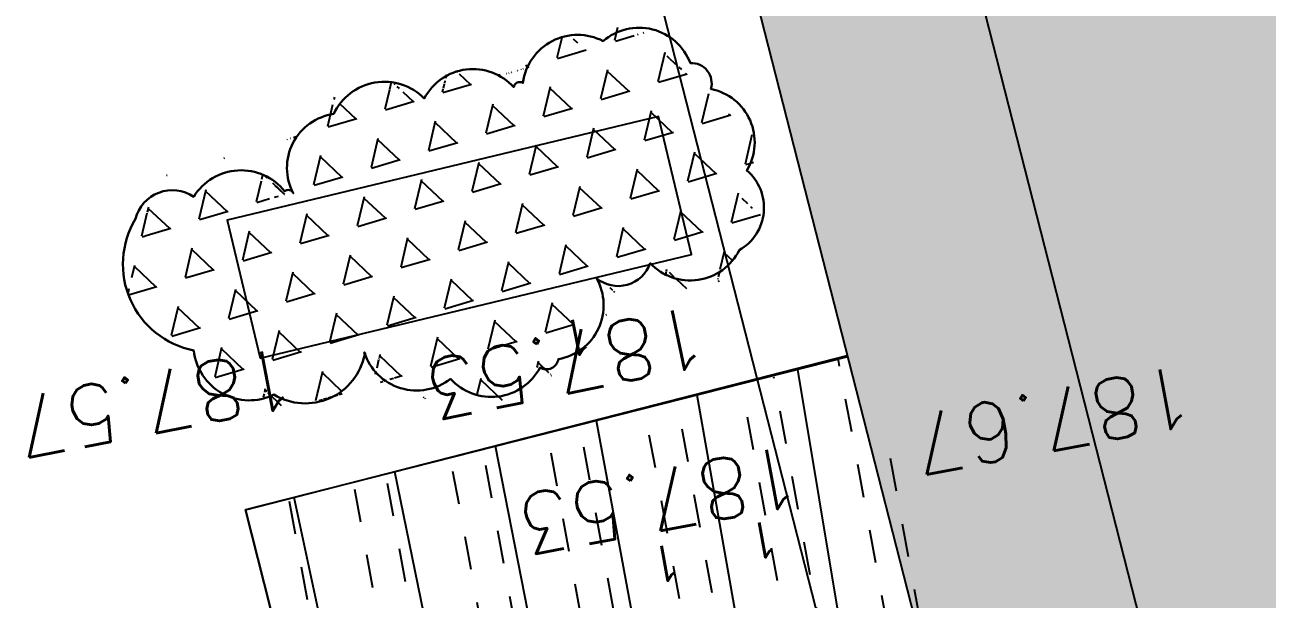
# Model space of a CAD drawing. Extents: x -2313930 to 3286427, y -3858277 to 2572692.
# Drawn here: x 2256 to 2957, y 5711 to 6035 of the extents above; entities that cross this region are included whole.
import ezdxf
from ezdxf.enums import TextEntityAlignment as Align
from ezdxf.lldxf.tags import DXFTag

# ---------------------------------------------------------------- set-up
doc = ezdxf.new("R2010")
doc.units = 0
for name, color, linetype, lineweight in [('_GAZELEC-RESERVATION 2', 132, 'Continuous', 18), ('Fond topo - P', 252, 'Continuous', 50), ('Fond topo - PSEUIL', 252, 'Continuous', 50)]:
    doc.layers.add(name, color=color, linetype=linetype, lineweight=lineweight)
for name, color, linetype, plot in [('Fond topo - N', 252, 'Continuous', False), ('Fond topo - NCACHE', 252, 'Continuous', False), ('Fond topo - ZCACHE', 252, 'Continuous', False)]:
    doc.layers.add(name, color=color, linetype=linetype, plot=plot)
for name, color, linetype in [('Fond topo - Z', 252, 'Continuous'), ('Fond topo - ZSEUIL', 252, 'Continuous'), ('prlm-VRD', 2, 'Continuous'), ('SA - bât E', 252, 'Continuous'), ('SA - clôture', 252, 'DIVISE2'), ('SA - EBC', 252, 'Continuous'), ('SA - jardinière', 252, 'Continuous'), ('SA - limite revêtement', 252, 'Continuous'), ('SA - platelage bois', 252, 'Continuous')]:
    doc.layers.add(name, color=color, linetype=linetype)
doc.styles.add('SIMPLEX', font='simplex_.ttf', dxfattribs={"height": 1.25})
tags = doc.linetypes.add('CACHE2', pattern=[4.762499928474426, 3.174999952316284, -1.587499976158142]).pattern_tags.tags
tags[6:7] = [DXFTag(74, 4), DXFTag(75, 0), DXFTag(340, '0'), DXFTag(46, 0.0), DXFTag(50, 0.0), DXFTag(44, 0.0), DXFTag(45, 0.0)]
tags[4:5] = [DXFTag(74, 4), DXFTag(75, 0), DXFTag(340, '0'), DXFTag(46, 0.0), DXFTag(50, 0.0), DXFTag(44, 0.0), DXFTag(45, 0.0)]
tags = doc.linetypes.add('DIVISE2', pattern=[15.874999761581421, 6.349999904632568, -3.174999952316284, 0, -3.174999952316284, 0, -3.174999952316284]).pattern_tags.tags
tags[14:15] = [DXFTag(74, 4), DXFTag(75, 0), DXFTag(340, '0'), DXFTag(46, 0.0), DXFTag(50, 0.0), DXFTag(44, 0.0), DXFTag(45, 0.0)]
tags[12:13] = [DXFTag(74, 4), DXFTag(75, 0), DXFTag(340, '0'), DXFTag(46, 0.0), DXFTag(50, 0.0), DXFTag(44, 0.0), DXFTag(45, 0.0)]
tags[10:11] = [DXFTag(74, 4), DXFTag(75, 0), DXFTag(340, '0'), DXFTag(46, 0.0), DXFTag(50, 0.0), DXFTag(44, 0.0), DXFTag(45, 0.0)]
tags[8:9] = [DXFTag(74, 4), DXFTag(75, 0), DXFTag(340, '0'), DXFTag(46, 0.0), DXFTag(50, 0.0), DXFTag(44, 0.0), DXFTag(45, 0.0)]
tags[6:7] = [DXFTag(74, 4), DXFTag(75, 0), DXFTag(340, '0'), DXFTag(46, 0.0), DXFTag(50, 0.0), DXFTag(44, 0.0), DXFTag(45, 0.0)]
tags[4:5] = [DXFTag(74, 4), DXFTag(75, 0), DXFTag(340, '0'), DXFTag(46, 0.0), DXFTag(50, 0.0), DXFTag(44, 0.0), DXFTag(45, 0.0)]

# ---------------------------------------------------------------- blocks, each defined once
blk = doc.blocks.new('PTOPO')
at = {"layer": 'Fond topo - NCACHE', "style": 'SIMPLEX'}
blk.add_attdef('MAT', text='', height=0.34, dxfattribs=at).set_placement((0.09999999986030161, -0.09999999962747097), align=Align.TOP_LEFT)
at = {"layer": 'Fond topo - ZCACHE', "style": 'SIMPLEX'}
blk.add_attdef('ALT', (0.09999999986030161, 0.09999999962747097), '', height=0.34, dxfattribs=at)
blk = doc.blocks.new('A$C1F970F0F')
at = {"layer": 'SA - bât E'}
h = blk.add_hatch(dxfattribs=at)
h.set_pattern_fill('ARDOISES4', color=256, scale=40.00000059999999, angle=-75.52360446315105, style=0, pattern_type=2)
h.set_pattern_definition([(14.47639553684895, (-277130161.1279894, -473864756.7787022), (28.73078359319869, 48.72927426220079), [20.0000003, -20.0000003]), (14.47639553684895, (-277130160.7280196, -473864758.3279034), (28.73078359319869, 48.72927426220079), [20.0000003, -20.0000003]), (284.4763955368489, (-277130141.7629749, -473864751.7790796), (48.72927426220079, -28.73078359319869), [19.20000028799999, -20.80000031199999]), (284.4763955368489, (-277130136.5633674, -473864771.9186946), (48.72927426220079, -28.73078359319869), [19.20000028799999, -20.80000031199999]), (14.47639553684895, (-277130136.9633372, -473864770.3694935), (28.73078359319869, 48.72927426220079), [20.0000003, -20.0000003]), (14.47639553684895, (-277130136.5633674, -473864771.9186946), (28.73078359319869, 48.72927426220079), [20.0000003, -20.0000003]), (284.4763955368489, (-277130160.7280196, -473864758.3279034), (48.72927426220079, -28.73078359319869), [38.40000057599999, -1.600000023999999])])
h.paths.add_polyline_path([(2479.020630617319, 6977.865011793075), (2626.452881901957, 6898.937473235348), (3105.600049591822, 5023.379425859004), (3015.608395762265, 4881.186243193044)])
h.paths.add_polyline_path([(3846.089590560668, 6038.960307619137), (3646.17616957058, 5834.459712162015), (3645.493868882945, 5833.761755405602), (3487.313150140795, 6451.841734124634), (3761.821211887602, 6368.233041649026)])
h.paths.add_polyline_path([(3420.979609354826, 6579.377515196006), (3421.145871276309, 6579.391917033618), (3487.313150140795, 6451.841734124634), (3645.493868882945, 5833.761755405602), (3646.182732206646, 5833.938051163026), (3647.955312444629, 5693.034905043155), (3647.823469613824, 5693.001163425181)])
h = blk.add_hatch(dxfattribs=at)
h.set_pattern_fill('TUILE3', color=256, scale=30.0000012, angle=-75.52360446315105, style=0, pattern_type=2)
h.set_pattern_definition([(284.4763955368489, (-277130161.1279894, -473864756.7787022), (36.54695661032448, -21.5480882336012), [6.000000239999999, -24.00000096]), (329.4763955368489, (-277130155.2234634, -473864767.6477677), (29.04752241429959, 7.499434186383152), [8.48528163941125, -33.94112685764501]), (14.47639553684895, (-277130147.9140722, -473864771.9573854), (21.54808823360121, 36.54695661032448), []), (59.47639553684895, (-277130152.2236898, -473864779.2667767), (-7.499434186383152, 29.04752241429959), [8.485281639411252, -33.94112685764502]), (311.041446736849, (-277130159.6281025, -473864762.5882067), (7.499434211296744, -29.04752240911624), [6.708000268319999, -60.37404172496156]), (257.9113443368489, (-277130152.2236898, -473864779.2667767), (7.499434162074065, -29.04752242182447), [6.708000268319999, -60.37404172496156])])
h.paths.add_polyline_path([(3345.988932395476, 6513.735396718293), (3548.362417645255, 5722.975305923487), (3105.600049591822, 5023.379425859004), (2626.452881901957, 6898.937473235348)])
h.paths.add_polyline_path([(3406.569519840973, 6033.693574502619), (3433.826034561609, 5927.190669755324), (3491.952844188958, 5942.066641877578), (3464.696329485651, 6048.569546716379)])
h.paths.add_polyline_path([(3213.898826543465, 6079.744223633905), (3199.022896832505, 6137.870867431794), (3140.89625310203, 6122.994937826552), (3155.772182704155, 6064.868293954486)])
at = {"layer": 'SA - EBC'}
h = blk.add_hatch(dxfattribs=at)
h.set_pattern_fill('_USER', color=256, scale=74.99999999999999, angle=-325.7236014113932, style=0, pattern_type=0)
h.set_pattern_definition([(34.27639858860678, (-277130161.1279894, -473864756.7787022), (-42.238928459823, 61.97477650275113), [])])
edge = h.paths.add_edge_path()
edge.add_line((5801.470568619522, -3162.013069131843), (4083.559282644929, -3271.123614088357))
edge.add_line((4083.559282644929, -3271.123614088356), (4014.481307725509, -3717.332461968055))
edge.add_line((4014.48130772551, -3717.332461968055), (3135.517961824245, -3810.19300101904))
edge.add_line((3135.517961824245, -3810.19300101904), (2274.245008604417, -3693.648081323564))
edge.add_line((2274.245008604417, -3693.648081323564), (1554.636776175834, -3420.099318784944))
edge.add_arc((2508.775769578408, -2315.674454232369), 1459.498372788833, 157.1868533427094, 229.1754823893534, ccw=False)
edge.add_arc((1966.013830892235, -2087.371785851423), 870.6752834691503, 94.3015183869224, 157.1868533106914, ccw=False)
edge.add_line((1900.708697991695, -1219.149067345796), (2859.239020416566, -1223.495634912559))
edge.add_arc((3100.860739749298, 1265.329539486049), 2500.526305395239, 264.4549516394795, 302.9422754293212)
edge.add_arc((4209.331858878893, -445.3369775435177), 462.1229708170858, 302.9422754305585, 376.8336969250394)
edge.add_arc((2214.122706379954, -1049.006753214115), 2546.655714682971, 16.8336969158998, 38.14703645440247)
edge.add_arc((3041.32627014761, -399.2990096244524), 1494.806919462396, 38.14703657403813, 72.97328584086019)
edge.add_line((3479.031970107599, 1029.988031775616), (2182.437305702805, 1414.38613606858))
edge.add_line((2182.437305702805, 1414.38613606858), (1056.590900019184, 1822.819186472099))
edge.add_arc((1766.412018482452, 3779.442320525911), 2081.398594438606, 212.7495497786225, 250.0603089288685, ccw=False)
edge.add_line((15.86575126143373, 2653.472571668582), (-104.0907319930869, 3091.26353710603))
edge.add_line((-104.0907319930869, 3091.26353710603), (-169.6986146466322, 3639.54836895815))
edge.add_line((-169.6986146466322, 3639.548368958149), (-35.58090533515337, 6158.014854826562))
edge.add_arc((-194.3533792400212, 7143.826589584332), 998.5156357593988, 279.1493507374978, 373.962283499627)
edge.add_arc((2392.201579171132, 7786.918955579627), 1666.786287877102, 172.6269749467245, 193.9622835974407, ccw=False)
edge.add_arc((-45.50651600643437, 8102.354993671941), 791.2455775503726, -7.373025019439765, 16.43829965925021)
edge.add_line((713.3969204091394, 8326.263765657093), (486.7428317772967, 9142.81155059313))
edge.add_line((486.7428317772967, 9142.811550593131), (1338.845530021721, 9564.23852196786))
edge.add_line((1338.845530021721, 9564.23852196786), (1632.623584095551, 8945.24637913095))
edge.add_line((1632.623584095551, 8945.246379130947), (1394.029444699765, 8829.874494032001))
edge.add_line((1394.029444699765, 8829.874494032001), (1731.997733793977, 8131.230781666551))
edge.add_arc((1233.216649704336, 7889.945865525577), 554.0766919865823, -19.640967550384175, 25.815335324856676, ccw=False)
edge.add_line((1755.055695752756, 7703.706797235046), (1558.214479468655, 6807.520788570679))
edge.add_line((1558.214479468655, 6807.52078857068), (1570.021725572625, 6609.158708993335))
edge.add_line((1570.021725572625, 6609.158708993335), (1852.913141606868, 5734.125706863067))
edge.add_line((1852.913141606869, 5734.125706863067), (2726.748207475315, 4020.986816292172))
edge.add_line((2726.748207475315, 4020.986816292172), (3802.352916265851, 4004.947770972833))
edge.add_arc((8355.58168857983, 5950.706307988518), 4951.552134169374, 203.138762427905, 230.8301436200186)
edge.add_arc((13583.66465597079, 12367.85935474512), 13228.79229856088, 230.8301435441083, 233.1638398044412)
edge.add_line((5652.622255943647, 1780.153648245416), (4998.697813068342, 1820.441475819727))
edge.add_line((4998.697813068342, 1820.441475819727), (4863.841220233488, 767.0816613875431))
edge.add_line((4863.841220233488, 767.0816613875434), (5595.355488733695, 631.185878681516))
edge.add_line((5595.355488733695, 631.1858786815158), (5852.747939948536, -2020.707044821664))
edge.add_line((5852.747939948536, -2020.707044821665), (5881.394298709887, -2966.563612924887))
edge.add_line((5881.394298709887, -2966.563612924887), (5801.470568619523, -3162.013069131842))
at = {"layer": 'SA - jardinière'}
h = blk.add_hatch(dxfattribs=at)
h.set_pattern_fill('TRIANG', color=256, scale=89.99999759999999, angle=196.6389321579427, style=0, pattern_type=2)
h.set_pattern_definition([(256.6389321579427, (-277130161.1279894, -473864756.7787022), (24.53764572452736, -23.17253502192448), [16.87499955, -16.87499955]), (316.6389321579427, (-277130161.1279894, -473864756.7787022), (32.33682686133488, 9.663957035541065), [16.87499955, -16.87499955]), (196.6389321579427, (-277130148.8591665, -473864768.3649697), (-7.799181136807518, -32.83649205746556), [16.87499955, -16.87499955])])
h.paths.add_polyline_path([(2357.516007554737, 6015.044838088749), (2357.715075510021, 6013.851113209976), (2357.959820952939, 6012.665910188112), (2358.249883432511, 6011.490975973377), (2358.584835368244, 6010.328042645685), (2358.964182828672, 6009.178824518374), (2359.387366574001, 6008.045015760636), (2359.853763001006, 6006.928287754095), (2360.362684231106, 6005.83028718037), (2360.913380162365, 6004.752631840975), (2361.505039133594, 6003.696910910696), (2362.136788797883, 6002.664680791087), (2362.807697880639, 6001.657462881777), (2363.516777326903, 6000.676742130963), (2364.262981818158, 5999.723964283675), (2365.045211227439, 5998.800533805245), (2365.862312567317, 5997.907812280164), (2366.713081437395, 5997.047115294326), (2367.596263550797, 5996.219711861583), (2368.510556611457, 5995.426821698537), (2369.454613160522, 5994.669613737617), (2370.427041642555, 5993.94920412419), (2371.426407976404, 5993.266654876422), (2372.451239437275, 5992.622972486572), (2373.500024989522, 5992.019105298706), (2374.571218754141, 5991.455943799908), (2375.663241503404, 5990.934318251897), (2376.774483216096, 5990.454997543608), (2377.903306124943, 5990.018688140133), (2379.048045813993, 5989.626033495756), (2380.207015077129, 5989.277612280565), (2381.378505039015, 5988.97393816817), (2382.560788969228, 5988.715458829024), (2383.752123740116, 5988.502555369976), (2384.950753555662, 5988.335541628101), (2386.154910934481, 5988.214663605394), (2387.362821178342, 5988.140099665185), (2388.572703457764, 5988.111959757831), (2389.782773912813, 5988.130285402216), (2390.991249142098, 5988.195049214582), (2392.196347526815, 5988.306156269176), (2393.396292448712, 5988.463442446168), (2394.589315033158, 5988.666675902718), (2395.773656660691, 5988.915557071277), (2396.947571176317, 5989.209719189068), (2398.109328345226, 5989.548728401951), (2399.257215268343, 5989.932085107735), (2400.389539860915, 5990.359224055713), (2401.504632971684, 5990.829515651505), (2402.600850615057, 5991.342266482215), (2403.736090130371, 5990.686707003991), (2404.895657963205, 5990.075209906717), (2406.077845318447, 5989.508676814483), (2407.28090917126, 5988.987942847298), (2408.503075909993, 5988.513775836419), (2409.742544364895, 5988.086874423745), (2410.997486809829, 5987.707868346053), (2412.266053649188, 5987.377316030799), (2413.546374470899, 5987.095704775846), (2414.836562067137, 5986.863450082815), (2416.134714525112, 5986.680893934115), (2417.438917940334, 5986.548305606128), (2418.747249995744, 5986.465880422675), (2420.057781672597, 5986.433739904947), (2421.368581312055, 5986.451931571057), (2422.677716394008, 5986.52042869395), (2423.983257100943, 5986.639130100426), (2425.28327883641, 5986.807860831648), (2426.575865033975, 5987.026372085119), (2427.859110350883, 5987.294341936901), (2429.131122984824, 5987.611375187231), (2430.390027994448, 5987.977004627438), (2431.633969302095, 5988.390691229398), (2432.86111315088, 5988.851825007428), (2434.069650600988, 5989.359726062158), (2435.257799929584, 5989.913646116564), (2436.423810022767, 5990.512768157976), (2437.565961433388, 5991.156209270951), (2438.682570729637, 5991.843020951194), (2439.771991835725, 5992.572190178691), (2440.832618755508, 5993.3426427882), (2441.862887801912, 5994.153242478324), (2442.861280395425, 5995.002794452187), (2443.826324696619, 5995.890046530091), (2444.756597971417, 5996.813690502539), (2445.650728810054, 5997.772364838011), (2446.507399377962, 5998.764656057653), (2447.32534639941, 5999.789101676995), (2448.103364409393, 6000.844191485852), (2448.840306490501, 6001.928370062848), (2449.535085907501, 6003.040039025106), (2450.186678875342, 6004.177559632055), (2450.794124609039, 6005.339255050879), (2451.356527519071, 6006.523412689591), (2451.873058760708, 6007.728286747262), (2452.342956794773, 6008.952101425382), (2452.765529152572, 6010.193052489381), (2453.140152286805, 6011.449310235264), (2453.466274410264, 6012.719023217486), (2453.743414754068, 6014.000319337283), (2453.806790180266, 6014.084108508797), (2453.856600944946, 6014.176606783582), (2453.891674390092, 6014.275636689749), (2453.911184721499, 6014.378866535196), (2453.914672956167, 6014.483866061822), (2453.902056327819, 6014.588163243068), (2453.873632586104, 6014.689302522419), (2453.830070450049, 6014.784902640783), (2453.772395568055, 6014.872713134739), (2453.701965868852, 6014.950666493121), (2453.620439475594, 6015.01692745656), (2453.529735817442, 6015.069935927461), (2453.871209450402, 6013.965455474879), (2454.303738932175, 6012.855629015632), (2454.77855328658, 6011.763224513939), (2455.294952732223, 6010.689852327008), (2455.852175791889, 6009.637094590328), (2456.44940140621, 6008.606503490372), (2457.085748905281, 6007.599598236757), (2457.760280161851, 6006.617863043093), (2458.472000864102, 6005.662745464134), (2459.219861979786, 6004.735652990502), (2460.002760854305, 6003.837952840744), (2460.819543537908, 6002.970968108249), (2461.669005567674, 6002.135976760073), (2462.549895071088, 6001.334210006525), (2463.460913396234, 6000.566849622552), (2464.400717461135, 5999.835026839314), (2465.367921992905, 5999.139820403539), (2466.361100927378, 5998.482255459363), (2467.378790299202, 5997.863300915693), (2468.419489975587, 5997.283869591805), (2469.481665533594, 5996.744815492135), (2470.563751314495, 5996.246933417423), (2471.664152045237, 5995.790957141042), (2472.781245829721, 5995.377558937303), (2473.913385542199, 5995.007348180123), (2475.058902373123, 5994.680870671514), (2476.21610748666, 5994.398607758962), (2477.383295325992, 5994.160975519901), (2478.558744973438, 5993.968323935404), (2479.740723687267, 5993.820937547419), (2480.927488923177, 5993.719033369759), (2482.117291356044, 5993.662761453308), (2483.308376859769, 5993.652205079798), (2484.498989811896, 5993.687379567265), (2485.68737503462, 5993.768233134697), (2486.871780139977, 5993.894646647485), (2488.050459798014, 5994.066433757002), (2489.221676051515, 5994.283340935774), (2490.383702483639, 5994.545048963138), (2491.534825897628, 5994.851171659255), (2492.673349380819, 5995.201257674544), (2493.797594863331, 5995.594791237364), (2494.905904805374, 5996.031191929254), (2495.996645295927, 5996.509816657381), (2497.068208375734, 5997.029959783336), (2498.119014631327, 5997.590854432853), (2499.14751457591, 5998.191673656103), (2500.152192559813, 5998.831532056835), (2501.131567160076, 5999.509486097746), (2502.084194525919, 6000.224536500119), (2502.917737839317, 5999.339559990088), (2503.785306803912, 5998.487912818163), (2504.685569648532, 5997.670902937694), (2505.617144506978, 5996.889783996898), (2506.578601379854, 5996.145755062117), (2507.568464756375, 5995.439958320349), (2508.585215052139, 5994.773476911197), (2509.627291594169, 5994.147334172001), (2510.693094841346, 5993.562490847647), (2511.780989187117, 5993.019844749359), (2512.889304243377, 5992.52022890018), (2514.016339197402, 5992.06441014113), (2515.160364011139, 5991.653087956215), (2516.319622429808, 5991.286894092234), (2517.492335439043, 5990.966390292679), (2518.676702890494, 5990.692068748189), (2519.870906667808, 5990.464350169947), (2521.073113834555, 5990.283584520561), (2522.28147915897, 5990.15004882975), (2523.494147748197, 5990.063948591235), (2524.709258310626, 5990.025415343948), (2525.924945854584, 5990.034508909806), (2527.139343948983, 5990.091214690687), (2528.350588847263, 5990.195446299792), (2529.556821330715, 5990.347043032454), (2530.75619002621, 5990.545772744967), (2531.946853605822, 5990.791330205784), (2533.126984902478, 5991.083338306644), (2534.294772107834, 5991.421349257534), (2535.448422975996, 5991.804843885377), (2536.586166646666, 5992.23323375325), (2537.706256654425, 5992.705861159216), (2538.8069739179, 5993.222000655561), (2539.886628801385, 5993.780860174976), (2540.943563948045, 5994.381581726242), (2541.976157452771, 5995.023243257842), (2542.982823785536, 5995.704859904906), (2543.962018056091, 5996.425385361686), (2544.912237338686, 5997.183713621225), (2545.832022889666, 5997.978680925075), (2546.719963192795, 5998.809066703187), (2547.574694891587, 5999.673596620116), (2548.394906423876, 6000.570943498115), (2549.179338611004, 6001.499730428321), (2549.926787312866, 6002.458531026251), (2550.636105352926, 6003.445874090992), (2551.306203966354, 6004.460243994465), (2551.936054727838, 6005.50008372869), (2552.524690642684, 6006.563797163638), (2552.759150727117, 6006.433280705727), (2552.998448113001, 6006.311860960312), (2553.242230202504, 6006.199716551258), (2553.490137578048, 6006.09701336538), (2553.74180483351, 6006.003902309705), (2553.996861000541, 6005.920520936909), (2554.254929723269, 6005.846991990418), (2554.515630946995, 6005.783423937696), (2554.778580310928, 6005.729910516525), (2555.043390258039, 6005.686530714386), (2555.309670017045, 6005.653348297948), (2555.577027525409, 6005.630412207184), (2555.845068353451, 6005.617756379973), (2556.113397368103, 6005.615399152657), (2556.381619209825, 6005.623344401967), (2556.649338352939, 6005.641580111776), (2556.916160006106, 6005.670079624387), (2557.181691083548, 6005.708800887873), (2557.44553992498, 6005.757686603911), (2557.707317744436, 6005.816664996066), (2557.96663838835, 6005.885648907725), (2558.223119887671, 6005.964536740406), (2558.476384125805, 6006.053212327062), (2558.726057284369, 6006.151544658088), (2558.971772133582, 6006.259388964178), (2559.213165525578, 6006.376586243158), (2559.449882211286, 6006.50296376939), (2559.681573106681, 6006.638334948167), (2559.907896611274, 6006.7825007722), (2560.128519040015, 6006.935248223222), (2560.343115141793, 6007.096352259116), (2560.551368728197, 6007.265575505278), (2560.752972896732, 6007.442668307124), (2560.947629769459, 6007.62736972746), (2561.135053342146, 6007.819407575649), (2561.314966755733, 6008.018498639964), (2561.487104672001, 6008.224349469931), (2561.651213788636, 6008.436656468363), (2561.807051845131, 6008.655106648347), (2561.954389254631, 6008.879378366863), (2562.093008662351, 6009.10914074491), (2562.222705960442, 6009.344054897116), (2562.343289682797, 6009.583774615076), (2562.454582315926, 6009.827946782621), (2562.556419566229, 6010.076211135417), (2562.648651535673, 6010.328201839296), (2562.731142120776, 6010.583547319703), (2562.803769764043, 6010.841871351631), (2562.86642734513, 6011.102792985448), (2562.919022663312, 6011.365927592975), (2564.076471678982, 6011.589034442575), (2565.224502967842, 6011.856408897752), (2566.361424263073, 6012.167656549541), (2567.485559389221, 6012.522318803612), (2568.595251156418, 6012.919872521738), (2569.688863818526, 6013.359732115547), (2570.764785091116, 6013.841248690413), (2571.82142907407, 6014.363712714762), (2572.857237818956, 6014.926353912821), (2573.870684610036, 6015.528342823372), (2574.860275436655, 6016.16879194274), (2575.82455136474, 6016.846757360995), (2576.762090860474, 6017.561239269789), (2577.671512163858, 6018.311184735615), (2578.551474084525, 6019.095488023053), (2579.400679810966, 6019.912993190935), (2580.217877421426, 6020.762495038265), (2581.001862181221, 6021.642740849272), (2581.751478241782, 6022.552433483993), (2582.465620786871, 6023.490231824921), (2583.143236912247, 6024.454753169679), (2583.783327649842, 6025.444575786099), (2584.384949560771, 6026.458240316715), (2584.947215507535, 6027.494252855312), (2585.469296978386, 6028.551085833751), (2585.950423950716, 6029.627181555), (2586.389887450418, 6030.72095331982), (2586.787039381301, 6031.8307891558), (2587.141294614454, 6032.955052464325), (2587.452130606911, 6034.092086263462), (2587.719089274728, 6035.240214444617), (2587.941777077513, 6036.397744221013), (2588.119865619407, 6037.562969426224), (2588.25309258977, 6038.73417185264), (2588.34126131321, 6039.909625507322), (2588.384242038283, 6041.087597410629), (2588.381971285802, 6042.266351037193), (2588.334452476182, 6043.444148377226), (2588.241755575837, 6044.619253700207), (2588.104017281566, 6045.78993427826), (2587.921440770932, 6046.954464698872), (2587.694294943162, 6048.111127861736), (2587.422914803833, 6049.258218886983), (2587.107700512355, 6050.394046717376), (2586.749116568784, 6051.516936831584), (2586.347691481719, 6052.625234245485), (2585.904017215783, 6053.717304849039), (2585.418747864745, 6054.79153878557), (2584.892598631063, 6055.846352445971), (2584.326345264334, 6056.880191134327), (2584.904462992344, 6056.422649990118), (2585.499718522036, 6055.987638527194), (2586.111234437305, 6055.575798458829), (2586.738109270458, 6055.187736716299), (2587.379418795085, 6054.824025393611), (2588.034217637125, 6054.485200494531), (2588.701540807589, 6054.171761642309), (2589.380404352824, 6053.884171008671), (2590.069807309413, 6053.622852374864), (2590.768733820592, 6053.388190920437), (2591.476152889474, 6053.18053279603), (2592.191022376186, 6053.000184082042), (2592.912287996169, 6052.847410504394), (2593.638886741238, 6052.722437355377), (2594.369747289986, 6052.625448657633), (2595.103792531797, 6052.556587728817), (2595.839939856637, 6052.515956084065), (2596.577104381319, 6052.503613204147), (2597.314199431971, 6052.519577581556), (2598.050138264629, 6052.563825920724), (2598.783836249597, 6052.636292534778), (2599.514211394806, 6052.736870857813), (2600.240187278863, 6052.865412415499), (2600.960693573721, 6053.021727958338), (2601.674668355204, 6053.205587024097), (2602.381058910604, 6053.416718448383), (2603.07882382805, 6053.654811011626), (2603.766934518821, 6053.919513719506), (2604.444376883158, 6054.210436340573), (2605.110151803823, 6054.527150260661), (2605.763278108949, 6054.869188111353), (2606.402793005267, 6055.236046057632), (2607.027753604595, 6055.627183224435), (2607.637238705404, 6056.042022970646), (2608.2303496635, 6056.47995348252), (2608.806212208936, 6056.940329609697), (2609.363977704215, 6057.422472626941), (2609.902823386904, 6057.925671515212), (2610.421955376119, 6058.449184572416), (2610.920608016029, 6058.992240201249), (2611.398046634881, 6059.554037713724), (2611.853567107544, 6060.133749025399), (2612.286497858922, 6060.730519223855), (2612.696200921085, 6061.343469022548), (2613.082072076069, 6061.97169463898), (2613.443542638827, 6062.614269826733), (2613.780079849558, 6063.27024769693), (2614.091187406106, 6063.938660901762), (2614.376406646564, 6064.618523875016), (2614.635317199491, 6065.308834889044), (2615.486247314956, 6064.444285720072), (2616.370389344708, 6063.61373165708), (2617.286386284712, 6062.81844751694), (2618.232832283706, 6062.059654143811), (2619.208274544056, 6061.338516058618), (2620.211215637136, 6060.656140546631), (2621.240116301225, 6060.013574663125), (2622.293397151694, 6059.411805004293), (2623.369441353425, 6058.851754926253), (2624.466597354892, 6058.334284216831), (2625.583181259012, 6057.860187224775), (2626.717478760038, 6057.430191450272), (2627.867749164951, 6057.044957257329), (2629.032226716859, 6056.705075727396), (2630.209123987634, 6056.41106868038), (2631.396634472667, 6056.163387235385), (2632.592935588379, 6055.962411622198), (2633.796190776159, 6055.808450403689), (2635.00455345445, 6055.701739822171), (2636.216168552155, 6055.642443888146), (2637.429176568862, 6055.630653421809), (2638.641715434766, 6055.666386364346), (2639.851923983713, 6055.749587973282), (2641.057944624887, 6055.880130790474), (2642.257926328529, 6056.057814266251), (2643.450026899008, 6056.282365750749), (2644.632416881831, 6056.553440227957), (2645.803281208641, 6056.870621994725), (2646.960822514303, 6057.233424032574), (2648.103264223114, 6057.641289413777), (2649.228852679065, 6058.093592414535), (2650.335860343686, 6058.589638383314), (2651.422587716934, 6059.128666125906), (2652.487367010581, 6059.709848157646), (2653.52856364417, 6060.332292221072), (2654.544579515617, 6060.995043415387), (2655.533855157827, 6061.697084072403), (2656.494872055408, 6062.437336730161), (2657.426154991916, 6063.214665015436), (2658.326274668812, 6064.027876086179), (2659.193849353951, 6064.875721077631), (2660.027547377814, 6065.756899274183), (2660.826089095334, 6066.670057832629), (2661.588248825497, 6067.613795016791), (2662.312856577429, 6068.586662429885), (2662.998800198675, 6069.587166598228), (2663.645026810825, 6070.613771922141), (2664.250544437866, 6071.664902642478), (2664.81442387577, 6072.738945330191), (2665.722413232952, 6073.277944099218), (2666.609042720165, 6073.851400953607), (2667.473004860209, 6074.458471264003), (2668.313025866624, 6075.098259565362), (2669.127867892464, 6075.769822922581), (2669.916329397, 6076.472171240198), (2670.677248084277, 6077.204269265168), (2671.409502277756, 6077.96503746398), (2672.112012618675, 6078.753354734223), (2672.783743245219, 6079.568058750015), (2673.423704091213, 6080.407948465082), (2674.030951621605, 6081.271785869233), (2674.604590923211, 6082.158297393379), (2675.14377597781, 6083.066176227506), (2675.64771218268, 6083.994084118243), (2676.1156566341, 6084.940653116136), (2676.546919521392, 6085.904487681333), (2676.940864966384, 6086.884166989094), (2677.296912194231, 6087.878246982957), (2677.61453658917, 6088.885262070554), (2677.89326984838, 6089.903727938107), (2678.132700768073, 6090.932142823367), (2678.33247666871, 6091.968991037215), (2678.492302973512, 6093.012743991361), (2678.611944169218, 6094.061863144383), (2678.691223688909, 6095.114801635311), (2678.730024884556, 6096.170007417015), (2678.728290371899, 6097.22592480208), (2678.686022831075, 6098.280997439178), (2678.603284471431, 6099.333669741447), (2678.480197305996, 6100.382389962505), (2678.316942869301, 6101.425612335212), (2678.11376172795, 6102.461798491384), (2677.870953384891, 6103.489421461009), (2677.588875742162, 6104.506965963556), (2677.26794486168, 6105.512932150004), (2676.908633629367, 6106.505837182842), (2676.511471855646, 6107.484217018012), (2676.077044845272, 6108.446629614165), (2675.605993227477, 6109.391655912705), (2675.099011331695, 6110.317903273375), (2674.556846438875, 6111.224005900422), (2673.980297797747, 6112.108628156866), (2673.370215648742, 6112.970465792027), (2672.727499009107, 6113.808248635876), (2672.053095514138, 6114.6207413874), (2671.34799921408, 6115.406746496299), (2670.613249602901, 6116.165104915649), (2669.849929764571, 6116.894699201785), (2669.059165045537, 6117.594453386571), (2669.648580287793, 6118.611735962092), (2670.198509711903, 6119.650895208404), (2670.708142721869, 6120.710398932276), (2671.176728236098, 6121.788685470496), (2671.603575096383, 6122.884165223816), (2671.988054395016, 6123.99522305987), (2672.329599263311, 6125.120221576006), (2672.627706005705, 6126.25750183238), (2672.88193544594, 6127.405387457256), (2673.091912615774, 6128.562186506915), (2673.257328137246, 6129.726193384007), (2673.37793798277, 6130.895692200542), (2673.453564382532, 6132.068958691377), (2673.484095814044, 6133.244263912918), (2673.469487609396, 6134.419874696836), (2673.409760785031, 6135.594058231918), (2673.305003863509, 6136.765083425238), (2673.155371026029, 6137.931224285237), (2672.961082870086, 6139.090761294834), (2672.722425970614, 6140.241985475624), (2672.439751863696, 6141.383199528211), (2672.113477287065, 6142.512721104231), (2671.744083583895, 6143.628885288952), (2671.332114880985, 6144.730046368098), (2670.878178667541, 6145.81458150975), (2670.382944245818, 6146.880891342119), (2669.847141538008, 6147.927404539726), (2669.271560205159, 6148.95257780069), (2668.657049231863, 6149.954900285601), (2668.004514066701, 6150.932894159067), (2667.314916862744, 6151.885117861725), (2666.589274266145, 6152.810167571711), (2665.82865571563, 6153.706679612013), (2665.034182936411, 6154.57333215771), (2664.207026672987, 6155.408848129617), (2663.348406334898, 6156.211995450935), (2662.459588183206, 6156.98159023433), (2661.541881751359, 6157.716498028466), (2660.596640471156, 6158.415635121279), (2659.625257478698, 6159.077971419563), (2658.629164841448, 6159.702530121411), (2657.609830932251, 6160.288390867576), (2656.568758443947, 6160.834689643519), (2655.507482236868, 6161.340621177589), (2654.42756655415, 6161.805439752746), (2653.330603461963, 6162.228460355033), (2652.218210263778, 6162.609058784114), (2651.092026570768, 6162.946674577765), (2649.953712565987, 6163.24080972921), (2648.804946439414, 6163.49103078426), (2648.922451074647, 6163.919318386527), (2649.023089211323, 6164.351879963491), (2649.106706125433, 6164.78805154002), (2649.173173841095, 6165.227163980673), (2649.222389952062, 6165.668543023301), (2649.2542791981, 6166.111510971059), (2649.268792569313, 6166.555388094264), (2649.26590776505, 6166.999493301792), (2649.245629291649, 6167.443144406925), (2649.207988020813, 6167.885660675467), (2649.153042059599, 6168.326363040135), (2649.080875492909, 6168.764574717857), (2648.991599205614, 6169.199623423765), (2648.885350149822, 6169.630841130815), (2648.762291588863, 6170.057566108903), (2648.622612194014, 6170.479143285504), (2648.466526533201, 6170.894925574934), (2648.294274082448, 6171.304274539504), (2648.106119223778, 6171.706562380449), (2647.902351008826, 6172.101170940036), (2647.683281992105, 6172.487495050515), (2647.449248377974, 6172.864941558393), (2647.200609434842, 6173.232931236358), (2646.937746991886, 6173.590898878571), (2646.661064247362, 6173.938295516899), (2646.370986264278, 6174.274587284373), (2646.067957865032, 6174.599258562745), (2645.75244442447, 6174.911810789632), (2645.424930231083, 6175.211764190685), (2645.085917904688, 6175.498658458599), (2644.73592799089, 6175.772053114264), (2644.375497526779, 6176.03152844192), (2644.005179819101, 6176.276686194667), (2643.625543335766, 6176.507150373121), (2643.237170618199, 6176.722566862667), (2642.840658112853, 6176.922605171538), (2642.436614008354, 6177.106958271695), (2642.025658882965, 6177.275343139723), (2641.608423439818, 6177.427501185722), (2641.185547953703, 6177.563199211169), (2640.757681531418, 6177.682228506333), (2640.325481142607, 6177.784406739975), (2639.889609992787, 6177.869576750875), (2639.450737188494, 6177.937608033056), (2639.009536351542, 6177.988396050332), (2638.566684739311, 6178.02186297164), (2638.122862111328, 6178.037957316953), (2637.678749488393, 6178.036654287071), (2637.23502911861, 6178.017955959619), (2636.791306647828, 6179.120584983978), (2636.305583919324, 6180.205367815624), (2635.778576656399, 6181.27070520165), (2635.211061930168, 6182.315026650704), (2634.603876316241, 6183.336792962187), (2633.95791479248, 6184.334497288091), (2633.274129796847, 6185.306669292491), (2632.553529266264, 6186.251875807317), (2631.797175542672, 6187.168723314413), (2631.006183409085, 6188.05586021323), (2630.181719080239, 6188.91197862336), (2629.324997889955, 6189.735816813038), (2628.437282885271, 6190.526160034111), (2627.519882811894, 6191.281843273243), (2626.5741496969, 6192.001752752356), (2625.60147798636, 6192.684826755469), (2624.603301506887, 6193.330058479008), (2623.581091825463, 6193.936497005941), (2622.536355516042, 6194.503248012997), (2621.470633088482, 6195.029476248405), (2620.385495475979, 6195.514405628373), (2619.282542186201, 6195.957321862133), (2618.163399491295, 6196.357571278099), (2617.029716841786, 6196.71456453622), (2615.883165719318, 6197.027774949477), (2614.725436168414, 6197.296740941668), (2613.558234902594, 6197.521065932129), (2612.383282663174, 6197.700419404642), (2611.202311444293, 6197.834536769453), (2610.017062400746, 6197.923220328194), (2608.829282421383, 6197.966339448886), (2607.640722750279, 6197.963830542683), (2606.453135583004, 6197.91569723454), (2605.268271383848, 6197.8220105869), (2604.08787683665, 6197.682908539892), (2602.913692277097, 6197.498596492391), (2601.747448566301, 6197.269345808757), (2600.590864786512, 6196.995494539591), (2599.445646087985, 6196.677446312884), (2598.313480845371, 6196.315670209026), (2597.196037782945, 6195.910699219899), (2596.094964224898, 6195.463130769809), (2595.011883630965, 6194.973624338553), (2593.94839237015, 6194.442901693264), (2592.906058086835, 6193.871745017714), (2591.88641771469, 6193.26099643535), (2590.890974092386, 6192.611556280516), (2589.921194943186, 6191.924381964674), (2588.978509553729, 6191.200486330459), (2588.064307811159, 6190.440936696585), (2586.995185326997, 6190.971177960706), (2585.906496070503, 6191.459986989993), (2584.799844944797, 6191.906643448147), (2583.676863287488, 6192.310488628432), (2582.539206557357, 6192.67092750315), (2581.388552045338, 6192.987428398838), (2580.226595777161, 6193.259524909864), (2579.055050986184, 6193.486816092854), (2577.875644286093, 6193.668966527989), (2576.690114609562, 6193.805707847019), (2575.500209615271, 6193.896838655409), (2574.307683484841, 6193.942224286028), (2573.11429396137, 6193.941797928715), (2571.921800352258, 6193.895560344995), (2570.731960725805, 6193.803579830247), (2569.546529095351, 6193.665991609526), (2568.367252949301, 6193.482998684466), (2567.195870657791, 6193.254870902595), (2566.034109091474, 6192.981944270829), (2564.883680916549, 6192.664621562526), (2563.746282136623, 6192.303370223742), (2562.623589192945, 6191.898722827589), (2561.517257458047, 6191.451276127278), (2560.428917571385, 6190.961689475162), (2559.360174111815, 6190.430684694991), (2558.312602425426, 6189.859044597326), (2557.287746855752, 6189.247611892884), (2556.28711846447, 6188.597287918015), (2555.31219191677, 6187.909031328789), (2554.364404580868, 6187.183856849721), (2553.445153892404, 6186.422833118839), (2552.555794756934, 6185.627082610875), (2551.697638376353, 6184.797778068009), (2550.871949507205, 6183.936141786852), (2550.079945732122, 6183.043444524171), (2549.322794369482, 6182.121001816703), (2548.601611700477, 6181.170173653583), (2547.9174606413, 6180.192361694417), (2547.271350018758, 6179.189007321123), (2546.66423218145, 6178.161589910215), (2546.097002216463, 6177.111623947946), (2545.570496149103, 6176.040656906755), (2545.085490197002, 6174.950268059492), (2544.642699532775, 6173.84206444832), (2544.242776731903, 6172.717679946397), (2543.886311349224, 6171.578772020518), (2543.573828811186, 6170.427019760789), (2543.305789975698, 6169.26412093077), (2543.082589686097, 6168.091789587279), (2542.904557134422, 6166.911754494983), (2542.787323258978, 6166.97701581956), (2542.667670504044, 6167.037728831212), (2542.545775368532, 6167.093804085343), (2542.421817377878, 6167.145158483696), (2542.295979504112, 6167.191716616607), (2542.168447037302, 6167.233409934071), (2542.039408157471, 6167.270176637438), (2541.909052781048, 6167.301962845738), (2541.777573388595, 6167.32872158584), (2541.645163709756, 6167.350413231078), (2541.512018941614, 6167.367006028614), (2541.378335352867, 6167.378475510891), (2541.244310158355, 6167.38480470897), (2541.110140443862, 6167.385984356147), (2540.97602465309, 6167.382012606357), (2540.84216003104, 6167.372895423544), (2540.708744116531, 6167.358646204239), (2540.575973517964, 6167.339285819816), (2540.444043914013, 6167.314842995514), (2540.313150000943, 6167.285353656905), (2540.183484594889, 6167.250861194687), (2540.055238678291, 6167.21141683504), (2539.928601718103, 6167.167078441916), (2539.803760013831, 6167.11791130382), (2539.680897698546, 6167.063988039032), (2539.56019592574, 6167.005388180865), (2539.441832691864, 6166.942198116496), (2539.325982429406, 6166.874510690079), (2539.212816008273, 6166.802425960794), (2539.102500138934, 6166.726050178419), (2538.995197498589, 6166.645495949019), (2538.891066153019, 6166.560882060067), (2538.790259761789, 6166.472333062438), (2538.692926943943, 6166.379979674887), (2538.599210972998, 6166.283957799157), (2538.50925009304, 6166.184409313197), (2538.423177190161, 6166.081480711578), (2538.341118775489, 6165.975323866805), (2538.263196030574, 6165.866095167836), (2538.189523818163, 6165.753955802199), (2538.120210754995, 6165.639070889126), (2538.055358795168, 6165.521610032391), (2537.995063754232, 6165.401746083603), (2537.939414394825, 6165.279655694519), (2537.888493010357, 6165.155519396083), (2537.842374471862, 6165.029519693606), (2537.801126533688, 6164.901842430684), (2537.764810409579, 6164.772675827016), (2537.73347948536, 6164.642210437831), (2537.707179832626, 6164.510638487878), (2536.890637594958, 6165.378244705437), (2536.041391431364, 6166.213865890275), (2535.160693654555, 6167.016270653932), (2534.249842398636, 6167.784275613348), (2533.310180516129, 6168.516749201663), (2532.343093225871, 6169.212611260574), (2531.350006155999, 6169.870835970216), (2530.33238334398, 6170.490453175787), (2529.29172473267, 6171.070549430468), (2528.229564604997, 6171.610269239737), (2527.147468664756, 6172.108817415168), (2526.047032194031, 6172.565458854649), (2524.929877332951, 6172.979520194994), (2523.797650994456, 6173.350391439074), (2522.652022288969, 6173.677525495658), (2521.494680091156, 6173.960440346393), (2520.327330436176, 6174.198718685805), (2519.151694279854, 6174.392009482934), (2517.969504551791, 6174.540027686317), (2516.782504160251, 6174.642555075761), (2515.592442892058, 6174.699440659861), (2514.401075026523, 6174.710600464352), (2513.210156910542, 6174.676017991344), (2512.021444246699, 6174.595744164166), (2510.836689113095, 6174.469897607381), (2509.657638416787, 6174.298663612648), (2508.486029947242, 6174.082294696543), (2507.323591047452, 6173.82110971476), (2506.1720353641, 6173.515493719271), (2505.033060283327, 6173.165897306475), (2503.908344846921, 6172.772835874382), (2502.799547496575, 6172.336888722773), (2501.708302268783, 6171.858698731145), (2500.636218110662, 6171.338970497736), (2499.584875333409, 6170.778470632019), (2498.555823759358, 6170.178024977611), (2497.550580651312, 6169.538518814849), (2496.570627625648, 6168.860895075681), (2495.617409533477, 6168.146152565016), (2494.692331283616, 6167.395344950995), (2493.796757003813, 6166.609578838512), (2492.932006360435, 6165.790012854793), (2492.099354662493, 6164.937855070432), (2491.300029020502, 6164.054361736285), (2490.535207868187, 6163.1408353835), (2489.806019041594, 6162.198622438463), (2489.113536956305, 6161.229111956398), (2488.45878260885, 6160.233733251418), (2487.84272159898, 6159.213953711794), (2487.266261459402, 6158.171276462016), (2486.377507434926, 6159.032779571711), (2485.45568966554, 6159.858808127487), (2484.502223231398, 6160.64809441853), (2483.518571543393, 6161.399426984667), (2482.50624452689, 6162.11165228735), (2481.466795863344, 6162.783677412152), (2480.401821149097, 6163.414470607032), (2479.31295515363, 6164.003063697306), (2478.201869230364, 6164.548553429081), (2477.070268583256, 6165.050102176477), (2475.919890446365, 6165.506940466494), (2474.752500255869, 6165.918366661281), (2473.569890212974, 6166.283749505204), (2472.373875645186, 6166.60252805563), (2471.166291816762, 6166.874213234844), (2469.94899284728, 6167.098387750483), (2468.723846983142, 6167.274707654526), (2467.492734605937, 6167.402901962163), (2466.257545935775, 6167.482774413768), (2465.020176291728, 6167.514202097564), (2463.78252532233, 6167.497137017159), (2462.546492718696, 6167.431605102436), (2461.313975767429, 6167.317707052121), (2460.086865922633, 6167.155617750732), (2458.867047180313, 6166.945585818144), (2457.656391736707, 6166.687933957851), (2456.456757965484, 6166.383057159943), (2455.269987107586, 6166.031423991484), (2454.097900725743, 6165.63357366622), (2452.942298194994, 6165.190117183337), (2451.804952939898, 6164.701735101631), (2450.687611077899, 6164.169177132919), (2449.591987239905, 6163.593260469051), (2448.519763637214, 6162.974869484672), (2447.472585823178, 6162.314953127531), (2446.452060890138, 6161.614524406839), (2445.459755749564, 6160.874658444084), (2444.497193490573, 6160.096490887737), (2443.565851391785, 6159.281216299232), (2442.667158800094, 6158.430085711051), (2441.802495716501, 6157.544406041447), (2440.973188853113, 6156.625536291357), (2440.180511375267, 6155.674887308885), (2439.425680103036, 6154.69391814861), (2438.7098534198, 6153.68413428755), (2438.034130239372, 6152.647085925012), (2437.399547809208, 6151.584364891479), (2436.807079881035, 6150.49760224621), (2436.257636140351, 6149.388466015587), (2435.07358351194, 6149.198172933786), (2433.897893765387, 6148.96164545118), (2432.732371232481, 6148.679246706537), (2431.578805040181, 6148.351410206872), (2430.438965636884, 6147.978639253054), (2429.314602765447, 6147.56150599665), (2428.207442578009, 6147.100650469715), (2427.119183950811, 6146.596780145231), (2426.051497532423, 6146.050668790326), (2425.006022255476, 6145.463154188471), (2423.984362785585, 6144.83513843301), (2422.988087377253, 6144.167585489588), (2422.018725056622, 6143.461519833923), (2421.0777639945, 6142.718025243315), (2420.166648385484, 6141.938243207566), (2419.286776698307, 6141.1233703219), (2418.439499535167, 6140.274657744496), (2417.626117451588, 6139.393407817844), (2416.847878923904, 6138.480973221434), (2416.105978468569, 6137.538754673855), (2415.401554807233, 6136.568198626239), (2414.735689237012, 6135.5707945377), (2414.109404002819, 6134.548073287822), (2413.523660325179, 6133.501604896095), (2412.979357182273, 6132.43299571937), (2412.477329983152, 6131.343885575133), (2412.018349547327, 6130.235946607717), (2411.603120146472, 6129.11087920415), (2411.232279410168, 6127.970410495402), (2410.906396151311, 6126.816290881911), (2410.625971094719, 6125.650291999854), (2410.391434285219, 6124.474203420489), (2410.203145758715, 6123.28983043775), (2410.061394764446, 6122.098991087533), (2409.966398746671, 6120.903513022989), (2409.918303329463, 6119.705231432064), (2409.917182745164, 6118.505985544016), (2409.963038456987, 6117.307616236206), (2410.055800051246, 6116.111962737136), (2410.195325159051, 6114.920860461169), (2410.38139968512, 6113.736137837203), (2410.613738076107, 6112.559612845499), (2410.891983438471, 6111.393091763124), (2411.215708944388, 6110.238365200982), (2411.584417609274, 6109.097205302324), (2411.99754347237, 6107.971363718197), (2412.454452513223, 6106.862569064197), (2412.954443084325, 6105.772522573098), (2413.496748147454, 6104.702897766113), (2413.450668678097, 6104.811161456115), (2413.400467621794, 6104.917576183599), (2413.346218176981, 6105.021985904937), (2413.288000850045, 6105.124235751797), (2413.225901270232, 6105.224175383366), (2413.160010850998, 6105.32165772366), (2413.09042696679, 6105.416538643672), (2413.017252160665, 6105.508678533253), (2412.940594176887, 6105.597941347066), (2412.86056618066, 6105.684195889991), (2412.777285903401, 6105.767314557185), (2412.690876309594, 6105.847175103541), (2412.601464748302, 6105.923659666928), (2412.50918298296, 6105.996655426054), (2412.414167158098, 6106.066055175505), (2412.316557391048, 6106.131756170816), (2412.216497190996, 6106.193661565524), (2412.114134494662, 6106.251680499396), (2412.009619988021, 6106.305726994437), (2411.903107755828, 6106.35572163286), (2411.794754833807, 6106.401590694006), (2411.684720951465, 6106.443266297839), (2411.573168442647, 6106.480687559341), (2411.460261624435, 6106.513798810379), (2411.34616681168, 6106.542551303133), (2411.231052533985, 6106.566902979422), (2411.115088206807, 6106.586817584926), (2410.998444945978, 6106.602265841957), (2410.881294588878, 6106.613225160885), (2410.763809785252, 6106.619679243796), (2410.646163877968, 6106.621618581004), (2410.528530342202, 6106.619040367696), (2410.411082395849, 6106.611948198542), (2410.293993224114, 6106.600352878266), (2410.177435553895, 6106.584271175216), (2410.061581186531, 6106.563726857728), (2409.946600900064, 6106.538750428277), (2409.832663944581, 6106.509378460737), (2409.719938575981, 6106.475654541977), (2409.608591069539, 6106.43762794205), (2409.498785104989, 6106.395355247264), (2409.390682924245, 6106.348898339959), (2409.284443892238, 6106.29832580851), (2409.18022458774, 6106.243712550972), (2409.078178406166, 6106.185138428495), (2408.978455981022, 6106.122690365614), (2408.881204373557, 6106.056460323609), (2408.786566844684, 6105.986545722836), (2408.694682889643, 6105.913049625754), (2408.605688254635, 6105.836080449391), (2407.824281179954, 6106.782360147236), (2407.006407284283, 6107.69730514879), (2406.153321890788, 6108.579511266401), (2405.266334459913, 6109.427624060524), (2404.346806478475, 6110.240342083117), (2403.396149338378, 6111.016417563723), (2402.415822454469, 6111.754659609544), (2401.407330324569, 6112.453934572629), (2400.37222093362, 6113.113169385296), (2399.312082986323, 6113.731352463362), (2398.228544283598, 6114.307534392761), (2397.123267403058, 6114.840831022472), (2395.997949190183, 6115.330423655664), (2394.854316774328, 6115.775561036417), (2393.694125835664, 6116.175559583143), (2392.519156919268, 6116.529805698006), (2391.331213557884, 6116.837755364132), (2390.132119477506, 6117.098935907044), (2388.923714890709, 6117.312946317484), (2387.707854730983, 6117.479458438877), (2386.48640530517, 6117.598216558622), (2385.261241617602, 6117.669038293998), (2384.034243818011, 6117.691814980487), (2382.8072955482, 6117.66651170052), (2381.582280263097, 6117.593167127101), (2380.361077901889, 6117.471893964643), (2379.145563285298, 6117.302878494196), (2377.937601966642, 6117.086379937354), (2376.739048224255, 6116.82273074165), (2375.551741598159, 6116.512335435483), (2374.37750469878, 6116.155670569156), (2373.218139812253, 6115.753283556795), (2372.075426599612, 6115.305792164199), (2370.951118890654, 6114.813883220262), (2369.846942479503, 6114.278311612628), (2368.764592560377, 6113.699899635852), (2367.705730022341, 6113.079534944259), (2366.67198036096, 6112.418169810171), (2365.664930282903, 6111.71681958681), (2364.686125624923, 6110.976560353561), (2363.737068733474, 6110.198528843483), (2362.819216312992, 6109.383918964519), (2361.933977256806, 6108.533981357172), (2361.082710433712, 6107.650020590916), (2360.266722407301, 6106.733393131617), (2359.487265677952, 6105.785506442233), (2358.745536662143, 6104.807815194827), (2358.042673859584, 6103.801820101074), (2357.379756235268, 6102.769065375039), (2356.676155397181, 6103.226599976037), (2355.955172578137, 6103.656223031031), (2355.217914181635, 6104.057274580146), (2354.465512134322, 6104.429139593459), (2353.699121492307, 6104.771246718139), (2352.919918278264, 6105.083071247317), (2352.129098598965, 6105.36413433933), (2351.32787637148, 6105.614004775361), (2350.517481497923, 6105.832298831157), (2349.699157939654, 6106.018681494827), (2348.874161463606, 6106.172866704068), (2348.043758596207, 6106.294617828626), (2347.209223935045, 6106.383747989837), (2346.371838507315, 6106.440120276713), (2345.532887636764, 6106.46364824469), (2344.693658866099, 6106.454295455982), (2343.855440655099, 6106.41207686359), (2343.019519642404, 6106.337056865378), (2342.187178691299, 6106.229350622039), (2341.359695413152, 6106.089123767996), (2340.538339956741, 6105.916591123882), (2339.724372996501, 6105.71201783582), (2338.919044264994, 6105.475717757594), (2338.123589709993, 6105.208053704673), (2337.339230182226, 6104.909436280905), (2336.567169656561, 6104.580324120605), (2335.808593324273, 6104.221222448875), (2335.064665485663, 6103.832681964086), (2334.336528258566, 6103.415299651198), (2333.625298700826, 6102.969715724759), (2332.932069120846, 6102.496614517982), (2332.257903245486, 6101.996721890889), (2331.603836059925, 6101.470805260638), (2330.970871276034, 6100.919671995636), (2330.359980843671, 6100.344168086273), (2329.772102064122, 6099.74517641667), (2329.208137584555, 6099.123616860521), (2328.66895295583, 6098.480443520809), (2328.155375668941, 6097.816643395683), (2327.668194209471, 6097.133235514862), (2327.208156308616, 6096.431268711587), (2326.7759680947, 6095.711820645853), (2326.372292819059, 6094.975995581225), (2325.997750510142, 6094.224922933739), (2325.652915556267, 6093.459755644352), (2325.338317651209, 6092.681667914538), (2325.054439412987, 6091.891854519786), (2324.801716675071, 6091.091527342105), (2324.580537502001, 6090.281915177286), (2323.631259393636, 6088.63883671046), (2322.74575518522, 6086.960528673058), (2321.92533015522, 6085.249465035833), (2321.171193733469, 6083.50816834805), (2320.484457805605, 6081.739205413982), (2319.866134567588, 6079.945184097299), (2319.317135786092, 6078.128749290474), (2318.838270535887, 6076.292578224748), (2318.430244909421, 6074.43937806065), (2318.093660267887, 6072.571880531945), (2317.829012915459, 6070.692838974134), (2317.636692796797, 6068.805023073431), (2317.516983628805, 6066.911215808606), (2317.470061920478, 6065.014209276383), (2317.495996637453, 6063.116799541635), (2317.594749529251, 6061.221784110951), (2317.766175153621, 6059.33195643033), (2318.010020806579, 6057.450102012144), (2318.325926946703, 6055.578995795523), (2318.713428058297, 6053.72139544254), (2319.171952545348, 6051.880039652117), (2319.700824689965, 6050.057642860191), (2320.299265069063, 6048.25689155886), (2320.966391136721, 6046.480440489392), (2321.7012194703, 6044.730908235776), (2322.502666954515, 6043.010873967277), (2323.369551964131, 6041.322873422956), (2324.300596667614, 6039.669394683907), (2325.294428641683, 6038.052875687375), (2326.349582692489, 6036.475698952911), (2327.464503364412, 6034.9401900646), (2328.637546926926, 6033.448612271037), (2329.866984277152, 6032.003164419055), (2331.151003222009, 6030.605977488325), (2332.487710456722, 6029.259110899106), (2333.875135823334, 6027.964550473529), (2335.311233704838, 6026.724204285296), (2336.793887433408, 6025.539901161332), (2338.320911016589, 6024.413386658171), (2339.890053517108, 6023.346321663786), (2341.499001633094, 6022.340279254899), (2343.145383738233, 6021.396742130894), (2344.826772500082, 6020.517101549243), (2346.540689611378, 6019.702654154592), (2348.284607990342, 6018.95460070898), (2350.055957257189, 6018.274043727685), (2351.852125929578, 6017.661986684297), (2353.67046625857, 6017.119331767864), (2355.508297585243, 6016.646878962861), (2357.362910840423, 6016.245324533523)])
at = {"layer": 'SA - platelage bois'}
h = blk.add_hatch(dxfattribs=at)
h.set_pattern_fill('PASSERELLE', color=256, scale=150, angle=-79.57359988551433, style=0, pattern_type=2)
h.set_pattern_definition([(280.4264001144857, (-277130161.1279894, -473864756.7787022), (55.32121061969438, 10.17969329456503), []), (280.4264001144857, (-277130142.6875859, -473864753.3854711), (55.32121061969438, 10.17969329456503), [18.75, -18.75]), (280.4264001144857, (-277130124.2471823, -473864749.99224), (55.32121061969438, 10.17969329456503), [18.75, -18.75])])
edge = h.paths.add_edge_path()
edge.add_line((2725.901062089127, 6012.528431313086), (2386.630692397103, 5926.530662444159))
edge.add_line((2386.630692397103, 5926.530662444159), (2509.249471633509, 5442.786500679929))
edge.add_line((2509.249471633509, 5442.786500679929), (2850.073478335894, 5527.679485610714))
at = {"layer": 'SA - bât E', "linetype": 'CACHE2', "ltscale": 0.4000000059604645, "elevation": 9.999999999999998e-08, "flags": 128}
blk.add_lwpolyline([(2974.659767008017, 4829.006726932591), (2418.213405283731, 7003.281557872304), (3925.437278428904, 7389.014413898778), (4481.883640130314, 5214.739582963398)], close=True, dxfattribs=at)
at = {"layer": 'SA - bât E', "ltscale": 2.539999961853027, "elevation": 9.999999999999998e-08, "flags": 128}
for points in [[(4263.871506193392, 5850.661861962427), (4419.999717337565, 5240.601911349615), (3015.608395762265, 4881.186243193044), (2479.020630617319, 6977.865011793075), (3883.411952209948, 7337.280680041151), (4037.027645911516, 6737.038213737584)], [(4144.459658174841, 5820.101655212717), (4271.966155124646, 5321.879029708442), (3105.600049591822, 5023.379425859004), (2626.452881919286, 6898.937473326853), (3792.020507325773, 7197.232727914158), (3917.615797875636, 6706.478006896367)]]:
    blk.add_lwpolyline(points, dxfattribs=at)
at = {"layer": 'SA - clôture', "ltscale": 0.1000000014901161, "elevation": 9.999999999999998e-08, "flags": 128}
blk.add_lwpolyline([(2725.901062089127, 6012.528431313086), (2386.630692397103, 5926.530662444159), (2509.484647722216, 5441.858705711803), (2850.07419556629, 5527.679666278425)], dxfattribs=at)
at = {"layer": 'SA - jardinière', "lineweight": 30, "elevation": 9.999999999999998e-08, "flags": 128}
blk.add_lwpolyline([(2357.362910818234, 6016.245324916876, 0.5205670517472613), (2402.600850615057, 5991.342266482215, 0.5205670484813738), (2453.743414754068, 6014.000319337283, 0.5205672064988189), (2453.481602650895, 6015.091067734713, 0.5205670505374301), (2502.084194337361, 6000.224536630616, 0.5205670534195601), (2552.524690436796, 6006.563797202629, 0.5205670564375964), (2562.919022589135, 6011.36592770181, 0.5205670546373473), (2584.326345378716, 6056.880191112666, 0.5205670500679982), (2614.635317125314, 6065.308834997879, 0.5205670413611649), (2664.814423601253, 6072.738945382179, 0.5205670463343878), (2669.059164931155, 6117.594453408233, 0.5205670496979715), (2648.804946439414, 6163.49103078426, 0.5205670505763891), (2637.235029027104, 6178.017955976949, 0.5205670566891272), (2588.064307845818, 6190.440936879597, 0.5205670481574195), (2542.904557134422, 6166.911754494983, 0.5205670229181115), (2537.707179867284, 6164.51063867089, 0.5205670459074104), (2487.26626149406, 6158.171276645027, 0.5205670566098398), (2436.257636192338, 6149.388466290105, 0.5205670434697777), (2413.49674806773, 6104.702897970786, 0.520567080399602), (2408.605688140253, 6105.836080471054, 0.5205670513356233), (2357.379756252598, 6102.769065466545, 0.5205670469013229), (2324.580537633713, 6090.28191524713, 0.5205670514691635), (2357.362910766246, 6016.245324642358)], format="xyb", dxfattribs=at)
at = {"layer": 'SA - jardinière', "elevation": 9.999999999999998e-08, "flags": 128}
blk.add_lwpolyline([(2394.816469563441, 6011.845686587343), (2637.911657997864, 6070.19574596662), (2619.23963889989, 6147.986206120895), (2376.144450683137, 6089.636146889972)], close=True, dxfattribs=at)
at = {"layer": 'SA - limite revêtement', "elevation": 9.999999999999998e-08, "flags": 128}
blk.add_lwpolyline([(2850.073478318564, 5527.679485519208), (2509.484647722216, 5441.858705711803), (2386.630692397103, 5926.530662444159), (2725.689628186978, 6013.363735745403)], dxfattribs=at)
at = {"layer": 'SA - platelage bois', "elevation": 9.999999999999998e-08, "flags": 128}
blk.add_lwpolyline([(2725.901062089127, 6012.528431313086), (2386.630692397103, 5926.530662444159), (2509.249471633509, 5442.786500679929), (2850.073478335894, 5527.679485610714)], dxfattribs=at)
at = {"layer": 'Fond topo - P', "ltscale": 2}
ref = blk.add_blockref('PTOPO', (2650.748309045335, 6050.599996087), dxfattribs=dict(at, xscale=100, yscale=100, zscale=100, rotation=272.09104864827))
ref.add_attrib('MAT', '1', (2580.05064331501, 6035.296190759071), dxfattribs={"layer": 'Fond topo - N', "color": 0, "ltscale": 2, "height": 20, "rotation": 191.5836509342702, "style": 'SIMPLEX'})
ref.add_attrib('ALT', '187.53', (2642.776211437061, 6042.000986846916), dxfattribs={"layer": 'Fond topo - Z', "color": 0, "ltscale": 2, "height": 33.99999999999999, "rotation": 191.5836509342702, "style": 'SIMPLEX'})
ref = blk.add_blockref('PTOPO', (2277.783643997501, 6005.075104328538), dxfattribs=dict(at, xscale=99.99999999999999, yscale=99.99999999999999, zscale=99.99999999999999, rotation=271.3255101744267))
ref.add_attrib('MAT', '1', (2206.88781802193, 5990.71724030554), dxfattribs={"layer": 'Fond topo - N', "color": 0, "ltscale": 2, "height": 20, "rotation": 190.8181124505512, "style": 'SIMPLEX'})
ref.add_attrib('ALT', '187.57', (2411.359716430453, 6018.667570198497), dxfattribs={"layer": 'Fond topo - Z', "color": 0, "ltscale": 2, "height": 33.99999999999999, "rotation": 190.8181124505512, "style": 'SIMPLEX'})
ref = blk.add_blockref('PTOPO', (2701.242065010034, 5921.830574239156), dxfattribs=dict(at, xscale=100, yscale=100, zscale=100, rotation=270.9605174435712))
ref.add_attrib('MAT', '1', (2630.256213808269, 5907.92462792394), dxfattribs={"layer": 'Fond topo - N', "color": 0, "ltscale": 2, "height": 20, "rotation": 190.4531197130817, "style": 'SIMPLEX'})
ref.add_attrib('ALT', '187.53', (2695.99696447439, 5963.225904392542), dxfattribs={"layer": 'Fond topo - Z', "color": 0, "ltscale": 2, "height": 33.99999999999999, "rotation": 190.4531197130817, "style": 'SIMPLEX'})
at = {"layer": 'Fond topo - PSEUIL', "ltscale": 2}
ref = blk.add_blockref('PTOPO', (2756.202603777129, 5935.124644430606), dxfattribs=dict(at, xscale=100, yscale=100, zscale=100, rotation=271.0991975715493))
ref.add_attrib('MAT', '1', (2685.250618743104, 5921.046922868863), dxfattribs={"layer": 'Fond topo - N', "color": 0, "ltscale": 2, "height": 20, "rotation": 190.591799828671, "style": 'SIMPLEX'})
ref.add_attrib('ALT', '187.67', (2917.512208705628, 6008.428158137208), dxfattribs={"layer": 'Fond topo - ZSEUIL', "color": 0, "ltscale": 2, "height": 33.99999999999999, "rotation": 190.591799828671, "style": 'SIMPLEX'})

msp = doc.modelspace()

# ---------------------------------------------------------------- linework, layer by layer
at = {"layer": '_GAZELEC-RESERVATION 2'}
msp.add_circle((486248.4803309143, -227485.9628347494), 2800178.148749841, dxfattribs=at)

# ---------------------------------------------------------------- block references
at = {"layer": 'prlm-VRD'}
msp.add_blockref('A$C1F970F0F', (-5.729869075061288, -165.0016201740946), dxfattribs=at)

doc.saveas('drawing.dxf')
